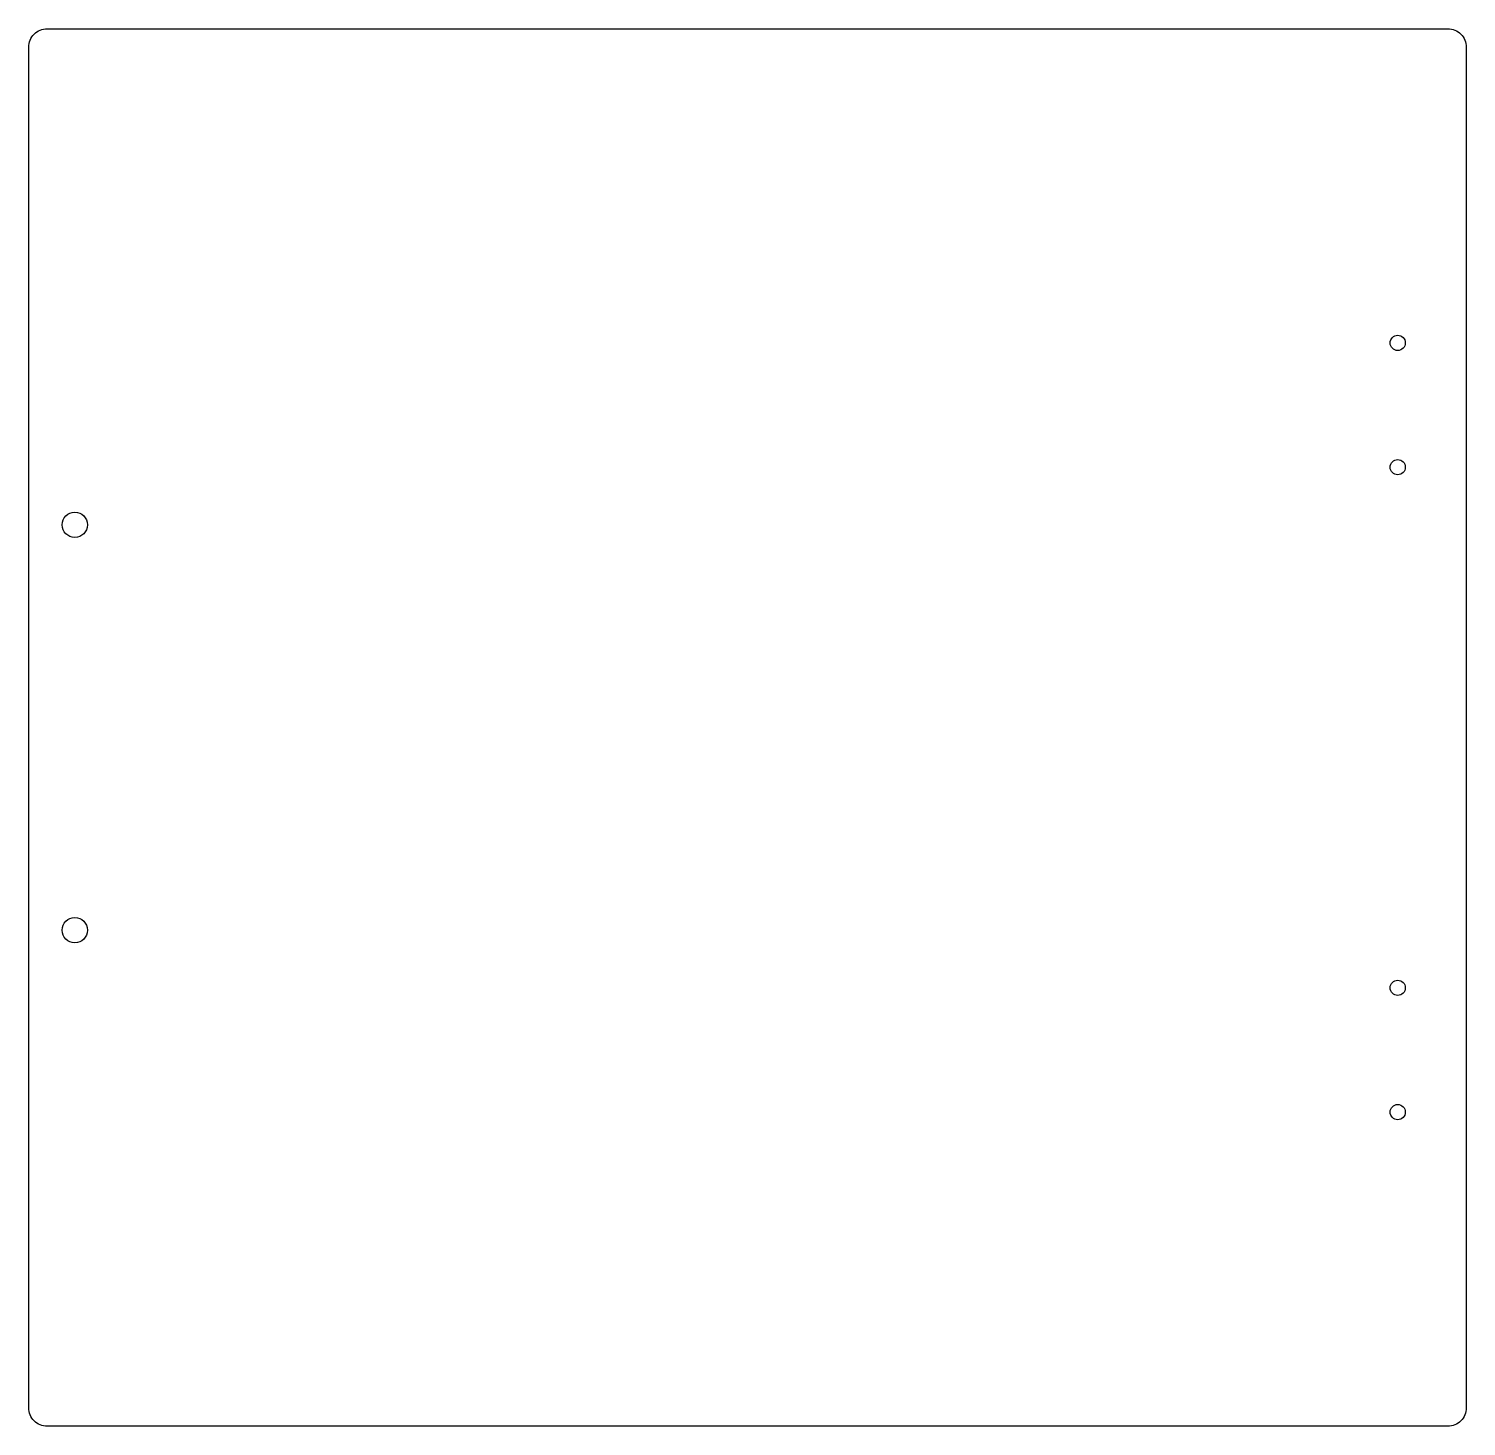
# Model space of a CAD drawing. Header units: millimetres. Extents: x -156 to 156, y -12 to 291.
import ezdxf

# ---------------------------------------------------------------- set-up
doc = ezdxf.new("R2010")
doc.units = ezdxf.units.MM
doc.layers.get('0').update_dxf_attribs({"linetype": 'CONTINUOUS'})

msp = doc.modelspace()

# ---------------------------------------------------------------- linework, layer by layer
for points in [[(-152, -12.5, -0.414214), (-156, -8.5), (-156, 286.9, -0.414214), (-152, 290.9), (151.99, 290.9, -0.414214), (155.99, 286.9), (155.99, -8.5, -0.414214), (151.99, -12.5)], [(-156, -8.5), (-156, 286.9, -0.414214), (-152, 290.9), (151.99, 290.9, -0.414214), (155.99, 286.9), (155.99, -8.5, -0.414214), (151.99, -12.5), (-152, -12.5, -0.414214)]]:
    msp.add_lwpolyline(points, format="xyb", close=True)
for centre, radius in [((141.12, 222.69), 1.65), ((141.12, 222.69), 1.65), ((141.12, 195.71), 1.65), ((141.12, 195.71), 1.65), ((-146, 183.2), 2.75), ((-146, 183.2), 2.75), ((-146, 95.2), 2.75), ((-146, 95.2), 2.75), ((141.12, 82.69), 1.65), ((141.12, 82.69), 1.65), ((141.12, 55.71), 1.65), ((141.12, 55.71), 1.65)]:
    msp.add_circle(centre, radius)

doc.saveas('drawing.dxf')
